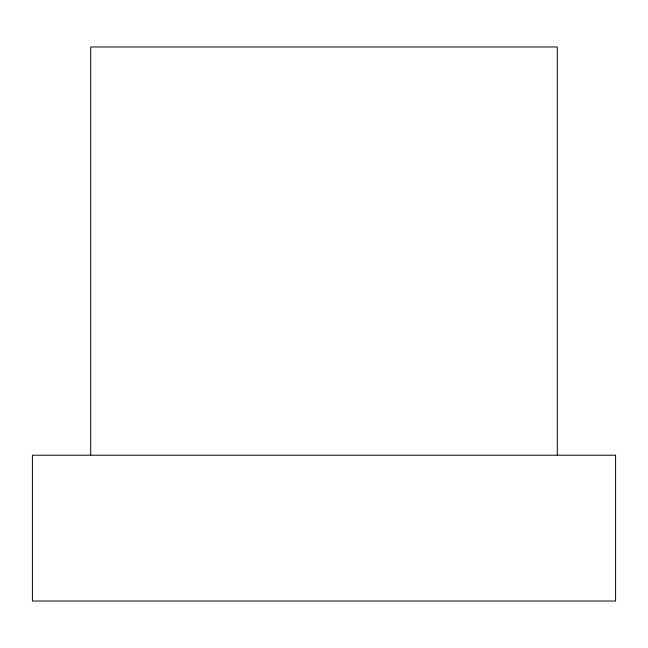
<?xml version="1.0" encoding="UTF-8"?>
<svg xmlns="http://www.w3.org/2000/svg" width="648" height="648" viewBox="0 0 648 648"><rect width="100%" height="100%" fill="white"/><g stroke="black" fill="none" stroke-linecap="round" stroke-linejoin="round"><path stroke-width="0.97" d="M557.28 455.22L557.28 46.98L90.72 46.98L90.72 455.22M615.6 455.22L32.4 455.22L32.4 601.02L615.6 601.02L615.6 455.22"/></g></svg>
